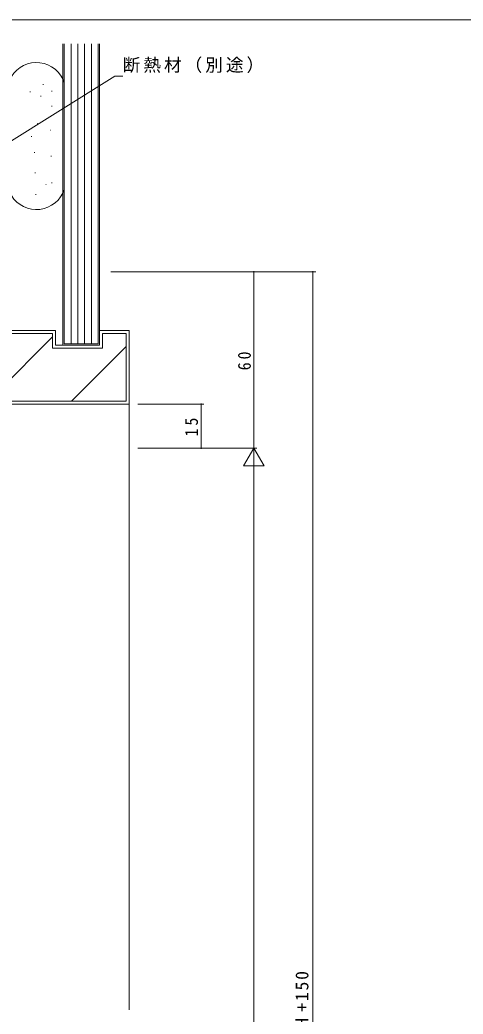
# Model space of a CAD drawing. Units: millimetres, scale not verified. Extents: x -567 to 567, y -403 to 403.
# Drawn here: x -269.8 to -119.1, y 60.8 to 399 of the extents above; entities that cross this region are included whole.
import ezdxf

# ---------------------------------------------------------------- set-up
doc = ezdxf.new("R2010")
doc.units = ezdxf.units.MM
doc.header["$LTSCALE"] = 2
for name, color, linetype, lineweight in [('0-1_YKK_ZWAK', 7, 'Continuous', 18), ('0-6_YKK_D', 6, 'Continuous', 18), ('0-7_YSS_K', 3, 'Continuous', 18)]:
    doc.layers.add(name, color=color, linetype=linetype, lineweight=lineweight)
doc.styles.add('ＭＳ ゴシック', font='')
doc.styles.get('ＭＳ ゴシック').set_extended_font_data('MS Gothic')

msp = doc.modelspace()

# ---------------------------------------------------------------- linework, layer by layer
at = {"layer": '0-1_YKK_ZWAK'}
msp.add_line((537.274, 399), (-562.726, 399), dxfattribs=at)
at = {"layer": '0-6_YKK_D'}
for p, q in [((-275.411, 356.206), (-237.568, 379.899)), ((-237.568, 379.899), (-234.868, 379.899)), ((-238.957, 313.339), (-169.228, 313.339)), ((-227.228, 313.339), (-189.228, 313.339)), ((-190.228, 253.339), (-190.228, 313.339)), ((-170.228, 313.339), (-170.228, -236.661)), ((-229.728, 268.339), (-207.228, 268.339)), ((-208.228, 268.339), (-208.228, 253.339)), ((-229.728, 253.339), (-207.228, 253.339)), ((-227.228, 253.339), (-189.228, 253.339)), ((-227.228, 253.339), (-189.228, 253.339)), ((-190.228, 253.339), (-193.728, 247.277)), ((-190.228, 253.339), (-190.228, 241.215)), ((-190.228, 253.339), (-186.728, 247.277)), ((-193.728, 247.277), (-186.728, 247.277)), ((-190.228, 246.339), (-190.228, -139.661))]:
    msp.add_line(p, q, dxfattribs=at)
for centre, start, end in [((-190.228, 313.339), 90, 270), ((-190.228, 313.339), 270, 90), ((-170.228, 313.339), 90, 270), ((-170.228, 313.339), 270, 90), ((-208.228, 268.339), 90, 270), ((-208.228, 268.339), 270, 90), ((-208.228, 253.339), 90, 270), ((-208.228, 253.339), 270, 90)]:
    msp.add_arc(centre, 0.106, start, end, dxfattribs=at)
at = {"layer": '0-7_YSS_K'}
for p, q in [((-255.228, 288.339), (-255.228, 390.85)), ((-254.728, 288.839), (-254.728, 390.85)), ((-252.428, 288.839), (-252.428, 390.85)), ((-250.128, 288.839), (-250.128, 390.85)), ((-247.828, 288.839), (-247.828, 390.85)), ((-245.528, 288.839), (-245.528, 390.85)), ((-243.228, 390.85), (-243.228, 288.839)), ((-242.728, 390.85), (-242.728, 288.339)), ((-262.053, 377.005), (-261.853, 377.005)), ((-254.728, 341.364), (-254.728, 377.609)), ((-266.483, 374.544), (-266.283, 374.544)), ((-262.792, 373.068), (-262.592, 373.068)), ((-259.101, 374.79), (-258.901, 374.79)), ((-259.101, 369.623), (-258.901, 369.623)), ((-264.022, 363.718), (-263.822, 363.718)), ((-265.99, 359.288), (-265.79, 359.288)), ((-259.593, 361.503), (-259.393, 361.503)), ((-265.006, 353.875), (-264.806, 353.875)), ((-259.347, 352.645), (-259.147, 352.645)), ((-264.76, 346.985), (-264.56, 346.985)), ((-261.069, 343.048), (-260.869, 343.048)), ((-259.101, 343.54), (-258.901, 343.54)), ((-264.514, 339.603), (-264.314, 339.603)), ((-316.728, 292.339), (-258.728, 292.339)), ((-280.581, 269.339), (-258.728, 291.192)), ((-258.728, 287.339), (-258.728, 292.339)), ((-257.728, 288.339), (-257.728, 293.339)), ((-242.728, 288.339), (-242.728, 293.339)), ((-242.728, 293.339), (-232.728, 293.339)), ((-241.728, 292.339), (-233.728, 292.339)), ((-241.728, 287.339), (-241.728, 292.339)), ((-233.728, 292.339), (-233.728, 269.339)), ((-232.728, 268.339), (-232.728, 293.339)), ((-242.728, 288.339), (-257.728, 288.339)), ((-242.728, 288.339), (-255.228, 288.339)), ((-243.228, 288.839), (-254.728, 288.839)), ((-252.297, 269.339), (-233.728, 287.908)), ((-241.728, 287.339), (-258.728, 287.339)), ((-302.728, 268.339), (-232.728, 268.339)), ((-233.728, 269.339), (-301.728, 269.339)), ((-232.728, 268.339), (-232.728, 62.339))]:
    msp.add_line(p, q, dxfattribs=at)
msp.add_lwpolyline([(-317.728, 271.339), (-317.728, 293.339), (-257.728, 293.339)], dxfattribs=at)
for centre, start, end in [((-264.228, 374.487), 18.19487, 148.21167), ((-264.228, 344.487), 211.78833, 341.80513)]:
    msp.add_arc(centre, 10, start, end, dxfattribs=at)

# ---------------------------------------------------------------- texts
at = {"layer": '0-6_YKK_D', "color": 7, "insert": (-234.868, 380.899), "char_height": 4.399, "attachment_point": 7, "style": 'ＭＳ ゴシック'}
msp.add_mtext('\\T1.17;断熱材（別途）', dxfattribs=at)
at = {"layer": '0-6_YKK_D', "color": 7, "char_height": 4.399, "attachment_point": 7, "rotation": 90, "style": 'ＭＳ ゴシック'}
for s, insert in [('\\T1.37;\\W0.9;60', (-191.228, 279.819)), ('\\T1.37;\\W0.9;15', (-209.228, 257.319)), ('\\T1.21;躯体開口高：Ｈ+150', (-171.228, 10.819))]:
    msp.add_mtext(s, dxfattribs=dict(at, insert=insert))

doc.saveas('drawing.dxf')
